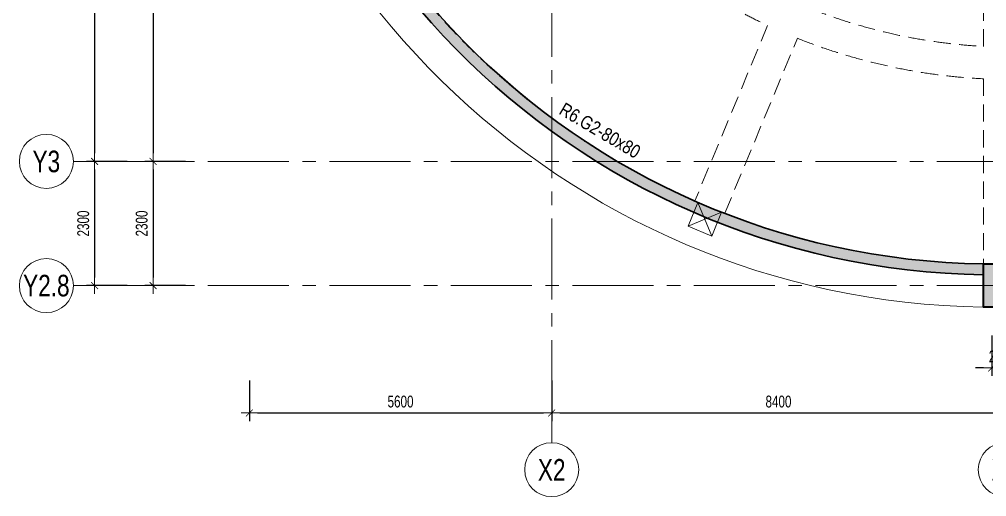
# Model space of a CAD drawing. Header units: millimetres. Extents: x -172050 to 1089997, y 452920 to 1051687.
# Drawn here: x 581553 to 599470, y 510847 to 519688 of the extents above; entities that cross this region are included whole.
import ezdxf
from ezdxf.enums import TextEntityAlignment as Align

# ---------------------------------------------------------------- set-up
doc = ezdxf.new("R2010")
doc.units = ezdxf.units.MM
doc.header["$MEASUREMENT"] = 0
for name, pattern in [('CENTER2', [1.125, 0.75, -0.125, 0.125, -0.125]), ('HIDDEN2', [4.762499999999999, 3.175, -1.5875]), ('PD_1F_Col$0$HIDDEN2', [4.762499999999999, 3.175, -1.5875]), ('POD_Grid$0$CENTER2', [1.125, 0.75, -0.125, 0.125, -0.125])]:
    doc.linetypes.add(name, pattern=pattern)
doc.layers.get('Defpoints').update_dxf_attribs({"color": 151, "lineweight": 9})
for name, color, linetype, lineweight in [('NDC_S_ANNO', 7, 'Continuous', 20), ('NDC_S_AXIS', 5, 'CENTER2', 13), ('NDC_S_BEAM', 3, 'HIDDEN2', 20), ('NDC_S_DIM', 1, 'Continuous', 15), ('NDC_S_HATCH MATERIAL', 8, 'Continuous', 13), ('NDC_S_SLAB', 2, 'Continuous', 20), ('NDC_S_SYMBOL', 1, 'Continuous', 15), ('NDC_S_TEXT SYMBOL', 7, 'Continuous', 20), ('PD_1F_Col$0$NDC_S_HIDDEN', 8, 'PD_1F_Col$0$HIDDEN2', 13), ('PD_B1F_Col$0$NDC_S-COLUMN', 4, 'Continuous', 40), ('PD_B1F_Col$0$NDC_S_HATCH COLUMN AND WALL', 251, 'Continuous', 13), ('POD_Grid$0$NDC_S_AXIS', 5, 'POD_Grid$0$CENTER2', 13), ('Ramp wall 2.1(B1)$0$NDC_S_WALL', 6, 'Continuous', 35)]:
    doc.layers.add(name, color=color, linetype=linetype, lineweight=lineweight)
doc.styles.add('ARIAL', font='arial.ttf', dxfattribs={"width": 0.8})
doc.styles.add('NDC_ANNO', font='', dxfattribs={"width": 0.8})
doc.styles.add('NDC_DIM', font='', dxfattribs={"width": 0.75})
doc.styles.get('NDC_ANNO').set_extended_font_data('Dotum')
doc.styles.get('NDC_DIM').set_extended_font_data('Dotum')
doc.dimstyles.new('NDC_dim_100', dxfattribs={"dimscale": 100, "dimtxt": 2.2, "dimasz": 1.5, "dimexe": 1.5, "dimexo": 2.5, "dimgap": 1, "dimtad": 1, "dimdec": 0, "dimzin": 0, "dimdsep": 46, "dimtxsty": 'NDC_DIM', "dimblk": 'DIMMARK', "dimcen": 0.09, "dimdle": 1.2, "dimclrd": 1, "dimclre": 1, "dimclrt": 3, "dimadec": 0, "dimazin": 0, "dimtfac": 1, "dimtdec": 0, "dimtix": 1, "dimtofl": 0, "dimtmove": 0, "dimatfit": 3, "dimfxl": 6, "dimfxlon": 1, "dimtolj": 1, "dimtzin": 0, "dimarcsym": 0})

# ---------------------------------------------------------------- blocks, each defined once
blk = doc.blocks.new('DIMMARK')
at = {"layer": 'NDC_S_DIM', "color": 1}
blk.add_line((-1.5, 0), (1, 0), dxfattribs=at)
at = {"layer": 'NDC_S_DIM', "color": 2, "const_width": 0.1}
blk.add_lwpolyline([(-0.4242640687119285, -0.4242640687119285), (0.4242640687119285, 0.4242640687119285)], dxfattribs=at)
blk = doc.blocks.new('*D563')
at = {"layer": 'Defpoints', "color": 0, "transparency": 16777216}
for p in [(585112.5457221691, 523356.4802922547), (584030.4544068058, 517056.4802922548), (585951.7046852221, 517056.4802922548)]:
    blk.add_point(p, dxfattribs=at)
at = {"layer": 'NDC_S_DIM', "color": 1, "lineweight": -2, "transparency": 16777216}
for p, q in [((584630.4544068058, 523356.4802922547), (583880.4544068058, 523356.4802922547)), ((584030.4544068058, 523206.4802922547), (584030.4544068058, 517206.4802922548)), ((584630.4544068058, 517056.4802922548), (583880.4544068058, 517056.4802922548))]:
    blk.add_line(p, q, dxfattribs=at)
at = {"layer": 'NDC_S_DIM', "color": 1, "lineweight": -2, "transparency": 16777216, "xscale": 150, "yscale": 150, "zscale": 150}
for p, rotation in [((584030.4544068058, 523356.4802922547), 90), ((584030.4544068058, 517056.4802922548), 270)]:
    blk.add_blockref('DIMMARK', p, dxfattribs=dict(at, rotation=rotation))
at = {"layer": 'NDC_S_DIM', "color": 3, "transparency": 16777216, "insert": (583820.3051530744, 520206.4802922544), "char_height": 220, "attachment_point": 5, "rotation": 90, "style": 'NDC_DIM'}
blk.add_mtext('\\A1;6300', dxfattribs=at)
blk = doc.blocks.new('*D564')
at = {"layer": 'Defpoints', "color": 0, "transparency": 16777216}
for p in [(585951.7046852221, 517056.4802922548), (584030.454406806, 514756.4802922547), (587933.060147831, 514756.4802922547)]:
    blk.add_point(p, dxfattribs=at)
at = {"layer": 'NDC_S_DIM', "color": 1, "lineweight": -2, "transparency": 16777216}
for p, q in [((584630.454406806, 517056.4802922548), (583880.454406806, 517056.4802922548)), ((584030.454406806, 516906.4802922548), (584030.454406806, 514906.4802922547)), ((584630.454406806, 514756.4802922547), (583880.454406806, 514756.4802922547))]:
    blk.add_line(p, q, dxfattribs=at)
at = {"layer": 'NDC_S_DIM', "color": 1, "lineweight": -2, "transparency": 16777216, "xscale": 150, "yscale": 150, "zscale": 150}
for p, rotation in [((584030.454406806, 517056.4802922548), 90), ((584030.454406806, 514756.4802922547), 270)]:
    blk.add_blockref('DIMMARK', p, dxfattribs=dict(at, rotation=rotation))
at = {"layer": 'NDC_S_DIM', "color": 3, "transparency": 16777216, "insert": (583820.3051530747, 515906.4802922544), "char_height": 220, "attachment_point": 5, "rotation": 90, "style": 'NDC_DIM'}
blk.add_mtext('\\A1;2300', dxfattribs=at)
blk = doc.blocks.new('*D567')
at = {"layer": 'Defpoints', "color": 0, "transparency": 16777216}
for p in [(585112.5457221691, 523356.4802922547), (582947.5575300816, 517056.4802922548), (585585.3993903061, 517056.4802922548)]:
    blk.add_point(p, dxfattribs=at)
at = {"layer": 'NDC_S_DIM', "color": 1, "lineweight": -2, "transparency": 16777216}
for p, q in [((583547.5575300816, 523356.4802922547), (582797.5575300816, 523356.4802922547)), ((582947.5575300816, 523206.4802922547), (582947.5575300816, 517206.4802922548)), ((583547.5575300816, 517056.4802922548), (582797.5575300816, 517056.4802922548))]:
    blk.add_line(p, q, dxfattribs=at)
at = {"layer": 'NDC_S_DIM', "color": 1, "lineweight": -2, "transparency": 16777216, "xscale": 150, "yscale": 150, "zscale": 150}
for p, rotation in [((582947.5575300816, 523356.4802922547), 90), ((582947.5575300816, 517056.4802922548), 270)]:
    blk.add_blockref('DIMMARK', p, dxfattribs=dict(at, rotation=rotation))
at = {"layer": 'NDC_S_DIM', "color": 3, "transparency": 16777216, "insert": (582737.4082763502, 520206.4802922544), "char_height": 220, "attachment_point": 5, "rotation": 90, "style": 'NDC_DIM'}
blk.add_mtext('\\A1;6300', dxfattribs=at)
blk = doc.blocks.new('*D568')
at = {"layer": 'Defpoints', "color": 0, "transparency": 16777216}
for p in [(585585.3993903061, 517056.4802922548), (582947.5575300818, 514756.4802922547), (585585.3993903061, 514756.4802922547)]:
    blk.add_point(p, dxfattribs=at)
at = {"layer": 'NDC_S_DIM', "color": 1, "lineweight": -2, "transparency": 16777216}
for p, q in [((583547.5575300818, 517056.4802922548), (582797.5575300818, 517056.4802922548)), ((582947.5575300818, 516906.4802922548), (582947.5575300818, 514906.4802922547)), ((583547.5575300818, 514756.4802922547), (582797.5575300818, 514756.4802922547))]:
    blk.add_line(p, q, dxfattribs=at)
at = {"layer": 'NDC_S_DIM', "color": 1, "lineweight": -2, "transparency": 16777216, "xscale": 150, "yscale": 150, "zscale": 150}
for p, rotation in [((582947.5575300818, 517056.4802922548), 90), ((582947.5575300818, 514756.4802922547), 270)]:
    blk.add_blockref('DIMMARK', p, dxfattribs=dict(at, rotation=rotation))
at = {"layer": 'NDC_S_DIM', "color": 3, "transparency": 16777216, "insert": (582737.4082763505, 515906.4802922544), "char_height": 220, "attachment_point": 5, "rotation": 90, "style": 'NDC_DIM'}
blk.add_mtext('\\A1;2300', dxfattribs=at)
blk = doc.blocks.new('*D569')
at = {"layer": 'Defpoints', "color": 0, "transparency": 16777216}
for p in [(585813.82904163, 534278.7817512343), (591413.8197112944, 514359.4450275061), (591413.8197112944, 512396.6926122057)]:
    blk.add_point(p, dxfattribs=at)
at = {"layer": 'NDC_S_DIM', "color": 1, "lineweight": -2, "transparency": 16777216}
for p, q in [((585813.82904163, 512996.6926122057), (585813.82904163, 512246.6926122057)), ((591413.8197112944, 512996.6926122057), (591413.8197112944, 512246.6926122057)), ((585963.82904163, 512396.6926122057), (591263.8197112944, 512396.6926122057))]:
    blk.add_line(p, q, dxfattribs=at)
at = {"layer": 'NDC_S_DIM', "color": 1, "lineweight": -2, "transparency": 16777216, "xscale": 150, "yscale": 150, "zscale": 150, "rotation": 180}
blk.add_blockref('DIMMARK', (585813.82904163, 512396.6926122057), dxfattribs=at)
at = {"layer": 'NDC_S_DIM', "color": 1, "lineweight": -2, "transparency": 16777216, "xscale": 150, "yscale": 150, "zscale": 150}
blk.add_blockref('DIMMARK', (591413.8197112944, 512396.6926122057), dxfattribs=at)
at = {"layer": 'NDC_S_DIM', "color": 3, "transparency": 16777216, "insert": (588613.8243764623, 512606.8418659371), "char_height": 220, "attachment_point": 5, "style": 'NDC_DIM'}
blk.add_mtext('\\A1;5600', dxfattribs=at)
blk = doc.blocks.new('*D570')
at = {"layer": 'Defpoints', "color": 0, "transparency": 16777216}
for p in [(591413.8197112944, 514359.4450275061), (599813.8197112944, 513368.0799788741), (599813.8197112944, 512396.6926122057)]:
    blk.add_point(p, dxfattribs=at)
at = {"layer": 'NDC_S_DIM', "color": 1, "lineweight": -2, "transparency": 16777216}
for p, q in [((591413.8197112944, 512996.6926122057), (591413.8197112944, 512246.6926122057)), ((599813.8197112944, 512996.6926122057), (599813.8197112944, 512246.6926122057)), ((591563.8197112944, 512396.6926122057), (599663.8197112944, 512396.6926122057))]:
    blk.add_line(p, q, dxfattribs=at)
at = {"layer": 'NDC_S_DIM', "color": 1, "lineweight": -2, "transparency": 16777216, "xscale": 150, "yscale": 150, "zscale": 150, "rotation": 180}
blk.add_blockref('DIMMARK', (591413.8197112944, 512396.6926122057), dxfattribs=at)
at = {"layer": 'NDC_S_DIM', "color": 1, "lineweight": -2, "transparency": 16777216, "xscale": 150, "yscale": 150, "zscale": 150}
blk.add_blockref('DIMMARK', (599813.8197112944, 512396.6926122057), dxfattribs=at)
at = {"layer": 'NDC_S_DIM', "color": 3, "transparency": 16777216, "insert": (595613.8197112944, 512606.8418659371), "char_height": 220, "attachment_point": 5, "style": 'NDC_DIM'}
blk.add_mtext('\\A1;8400', dxfattribs=at)
blk = doc.blocks.new('*D574')
at = {"layer": 'Defpoints', "color": 0, "transparency": 16777216}
for p in [(599563.8197112944, 515656.480292255), (599813.8197112944, 515656.4802922549), (599813.8197112944, 513232.0778365369)]:
    blk.add_point(p, dxfattribs=at)
at = {"layer": 'NDC_S_DIM', "color": 1, "lineweight": -2, "transparency": 16777216}
for p, q in [((599563.8197112944, 513832.0778365369), (599563.8197112944, 513082.0778365369)), ((599813.8197112944, 513832.0778365369), (599813.8197112944, 513082.0778365369)), ((599413.8197112944, 513232.0778365369), (599263.8197112944, 513232.0778365369)), ((599963.8197112944, 513232.0778365369), (600113.8197112944, 513232.0778365369))]:
    blk.add_line(p, q, dxfattribs=at)
at = {"layer": 'NDC_S_DIM', "color": 1, "lineweight": -2, "transparency": 16777216, "xscale": 150, "yscale": 150, "zscale": 150}
blk.add_blockref('DIMMARK', (599563.8197112944, 513232.0778365369), dxfattribs=at)
at = {"layer": 'NDC_S_DIM', "color": 1, "lineweight": -2, "transparency": 16777216, "xscale": 150, "yscale": 150, "zscale": 150, "rotation": 180}
blk.add_blockref('DIMMARK', (599813.8197112944, 513232.0778365369), dxfattribs=at)
at = {"layer": 'NDC_S_DIM', "color": 3, "transparency": 16777216, "insert": (599688.8197112944, 513442.2270902683), "char_height": 220, "attachment_point": 5, "style": 'NDC_DIM'}
blk.add_mtext('\\A1;250', dxfattribs=at)
blk = doc.blocks.new('*U165')
at = {"layer": 'NDC_S_SYMBOL'}
blk.add_line((3.061616997868383e-16, 5), (4.286263797015736e-16, 9), dxfattribs=at)
blk.add_circle((0, 0), 5, dxfattribs=at)
at = {"layer": 'NDC_S_TEXT SYMBOL', "color": 7, "style": 'NDC_ANNO', "width": 0.8}
blk.add_attdef('GRID', text='', height=4, dxfattribs=at).set_placement((0, 0), align=Align.MIDDLE)
blk = doc.blocks.new('*U166')
at = {"layer": 'NDC_S_SYMBOL'}
blk.add_line((5, -1.416384724411995e-15), (9, -2.427027824026856e-15), dxfattribs=at)
blk.add_circle((0, 0), 5, dxfattribs=at)
at = {"layer": 'NDC_S_TEXT SYMBOL', "color": 7, "style": 'NDC_ANNO', "width": 0.8}
blk.add_attdef('GRID', text='', height=4, rotation=270, dxfattribs=at).set_placement((0, 0), align=Align.MIDDLE)
blk = doc.blocks.new('PD_1F_Col$0$cotdung')
at = {"layer": 'PD_1F_Col$0$NDC_S_HIDDEN'}
for p, q in [((-0.5000000004942454, 0.4999999990697175), (0.4999999994759795, -0.5000000009307168)), ((0.4999999995057546, 0.4999999990692841), (-0.5000000005240205, -0.5000000009302834))]:
    blk.add_line(p, q, dxfattribs=at)
blk.add_lwpolyline([(-0.5000000004942454, 0.4999999990697175), (0.4999999995057546, 0.4999999990692841), (0.4999999994759795, -0.5000000009307168), (-0.5000000005240205, -0.5000000009302834)], close=True, dxfattribs=at)
blk = doc.blocks.new('PD_B1F_Col$0$cot')
at = {"layer": 'PD_B1F_Col$0$NDC_S_HATCH COLUMN AND WALL', "ltscale": 0.005}
h = blk.add_hatch(color=256, dxfattribs=at)
h.dxf.hatch_style = 1
h.paths.add_polyline_path([(-0.5000000004942454, 0.4999999990697175), (0.4999999995057546, 0.4999999990692841), (0.4999999994759795, -0.5000000009307168), (-0.5000000005240205, -0.5000000009302834)])
at = {"layer": 'PD_B1F_Col$0$NDC_S-COLUMN', "ltscale": 0.005}
blk.add_lwpolyline([(-0.5000000004942454, 0.4999999990697175), (0.4999999995057546, 0.4999999990692841), (0.4999999994759795, -0.5000000009307168), (-0.5000000005240205, -0.5000000009302834)], close=True, dxfattribs=at)
blk = doc.blocks.new('ramp6')
at = {"layer": 'NDC_S_HATCH MATERIAL'}
h = blk.add_hatch(dxfattribs=at)
h.set_pattern_fill('BT-01', color=252, scale=30, style=0, pattern_type=2)
h.set_pattern_definition([(49.99999999999999, (3000.643463518936, 27737.46174116735), (215.178054780226, -18.82564049477853), [22.5, -247.5]), (355, (3000.643463518936, 27737.46174116735), (-41.6254000839, 225.6576401100035), [18, -198]), (100.4514, (3018.574967518936, 27735.89293916735), (173.5528145142065, 206.8318626182861), [19.122057, -210.3426336]), (46.18420000000001, (3000.643463518936, 27797.46174116735), (320.1723145876933, -49.65570429870542), [33.75, -371.25]), (96.6356, (3027.324487018936, 27793.32374906735), (280.398811664611, 292.2353612701325), [28.6830864, -315.5139]), (351.1842, (3000.643463518936, 27797.46174116735), (280.3985835400882, 292.2355802775974), [27, -297]), (21, (3030.643463518936, 27782.46174116735), (179.0721156355385, -120.7856671996016), [22.5, -247.5]), (326.0000000000001, (3030.643463518936, 27782.46174116735), (72.99459957647451, 217.5450135140559), [18, -198]), (71.4514, (3045.566133418936, 27772.39625936735), (252.066788574447, 96.75914901298572), [19.122057, -210.3426336]), (37.50000000000001, (3000.643463518936, 27737.46174116735), (3.647956595187201, 99.86815614939344), [0, -195.6, 0, -201, 0, -198.75]), (7.499999999999999, (3000.643463518936, 27737.46174116735), (78.92086123264458, 118.3235135647081), [0, -114.6, 0, -191.1, 0, -75.75]), (327.5, (2933.743463518936, 27737.46174116735), (160.1467308517227, -6.766461520313927), [0, -75, 0, -234, 0, -310.5]), (317.5, (2903.743463518936, 27737.46174116735), (174.9558508027159, 30.03149469969532), [0, -97.5, 0, -155.4, 0, -220.5]), (45, (3000.643463518936, 27737.46174116735), (-90.15611460128481, 90.15611460128481), []), (45, (3000.643463518936, 27774.21174116735), (-90.15611460128481, 90.15611460128481), [])])
edge = h.paths.add_edge_path()
edge.add_arc((602631.0155435655, 528971.3355882278), 13816.5524563733, 179.9935465634726, 269.10194349343345, ccw=False)
edge.add_line((588814.463174833, 528972.8917978627), (588814.463174833, 535109.4762170324))
edge.add_line((588814.463174833, 535109.4762170324), (588614.4632192206, 535109.4762169999))
edge.add_line((588614.4632192206, 535109.4762169999), (588614.4631316714, 528971.3355882284))
edge.add_arc((602635.1679753186, 528973.036842947), 14020.70494686125, 180.0069521979002, 269.0980499243382)
edge.add_line((602414.4631747099, 514954.0690992817), (602414.4631747099, 515156.4802921613))
at = {"layer": 'NDC_S_BEAM', "ltscale": 100}
blk.add_line((598413.7268616382, 519575.5520185834), (597065.711062642, 516324.3917599507), dxfattribs=at)
for points in [[(600606.112271579, 523296.6285442868), (599194.4277399136, 519891.9112920894, 0.08194837682309879), (602414.4631752427, 519187.3070734137), (602414.4631752428, 522956.4802923592)], [(597121.042299474, 516297.5430797525, -0.1140783328430393), (592117.3397502366, 519997.7300646124)], [(597620.1898620316, 516095.1459796829), (598964.6009898342, 519337.6124502022, 0.08287832032154387), (602414.4631752427, 518586.5436683808), (602414.4631752425, 515156.4802922548)], [(602414.4631747135, 515156.4802921612, -0.09024050406605011), (597561.6703053918, 516115.2312607619, -0.09024050406605011)]]:
    blk.add_lwpolyline(points, format="xyb", dxfattribs=at)
blk.add_arc((602939.5470010281, 529297.0055276883), 10723.32533609729, 217.0918090246625, 245.0356798680518, dxfattribs=at)
at = {"layer": 'NDC_S_SLAB'}
blk.add_lwpolyline([(602402.4144992288, 514356.57102892, -0.4005151564654267), (588014.4709622219, 528503.7876031816), (588014.7435403821, 529354.5102493581)], format="xyb", dxfattribs=at)
at = {"layer": 'POD_Grid$0$NDC_S_AXIS', "ltscale": 2000}
for p, q in [((594414.4631748133, 512246.6926122057), (594414.4631748133, 537194.9382883636)), ((585798.2009935997, 517056.4802922548), (633314.4631748116, 517056.4802922545)), ((585798.2009935996, 514756.4802922547), (633314.4631748116, 514756.4802922544))]:
    blk.add_line(p, q, dxfattribs=at)
at = {"layer": 'Ramp wall 2.1(B1)$0$NDC_S_WALL', "ltscale": 200}
blk.add_lwpolyline([(602414.4631747099, 514956.4560727341, -0.4097283438814678), (588614.4631761017, 528972.9143246057), (588614.4631747901, 535109.4762170324), (588814.463174833, 535109.4762170324), (588814.463174833, 528972.8917978627, 0.4096630410650705), (602414.4631747099, 515156.4802921613)], format="xyb", close=True, dxfattribs=at)
blk.add_lwpolyline([(602414.4631747099, 514856.4442204181), (602414.4631747099, 514880.941839845)], dxfattribs=at)
at = {"xscale": 476.854945468559, "yscale": 476.854945468559, "zscale": 1.192137363671397, "rotation": 67.52245423567831}
blk.add_blockref('PD_1F_Col$0$cotdung', (597250.2003926246, 515986.0731676905), dxfattribs=at)
at = {"xscale": 800, "yscale": 800}
blk.add_blockref('PD_B1F_Col$0$cot', (602814.4631756379, 514756.4802929992), dxfattribs=at)

msp = doc.modelspace()

# ---------------------------------------------------------------- block references
at = {"layer": 'NDC_S_AXIS'}
ref = msp.add_blockref('*U166', (582053.4399490639, 517056.4802922565), dxfattribs=dict(at, xscale=100, yscale=100, zscale=100))
ref.add_attrib('GRID', 'Y3', dxfattribs={"layer": 'NDC_S_TEXT SYMBOL', "color": 7, "height": 400, "style": 'NDC_ANNO', "width": 0.8}).set_placement((582053.4399490639, 517056.4802922565), align=Align.MIDDLE)
ref = msp.add_blockref('*U166', (582053.4399490639, 514756.4802922564), dxfattribs=dict(at, xscale=100, yscale=100, zscale=100))
ref.add_attrib('GRID', 'Y2.8', dxfattribs={"layer": 'NDC_S_TEXT SYMBOL', "color": 7, "height": 400, "style": 'NDC_ANNO', "width": 0.8}).set_placement((582053.4399490639, 514756.4802922564), align=Align.MIDDLE)
at = {"layer": 'NDC_S_AXIS', "xscale": 100, "yscale": 100, "zscale": 100}
for p, values in [((591413.8197112944, 511346.6926122057), {'GRID': 'X2'}), ((599813.8197112944, 511346.6926122057), {'GRID': 'X3'})]:
    msp.add_blockref('*U165', p, dxfattribs=at).add_auto_attribs(values)
at = {"layer": 'NDC_S_DIM'}
msp.add_blockref('ramp6', (-3000.643463518936, 0), dxfattribs=at)

# ---------------------------------------------------------------- texts
at = {"layer": 'NDC_S_ANNO', "style": 'ARIAL', "width": 0.8}
msp.add_text('R6.G2-80x80', height=250, rotation=329.3958326055775, dxfattribs=at).set_placement((592309.4171411867, 517629.8183979578), align=Align.MIDDLE_CENTER)

# ---------------------------------------------------------------- dimensions: what is measured, and where the dimension line sits
at = {"layer": 'NDC_S_DIM'}
for base, p1, p2, picture, middle in [((591413.8197112944, 512396.6926122057), (585813.82904163, 534278.7817512343), (591413.8197112944, 514359.4450275061), '*D569', (588613.8243764623, 512606.8418659371)), ((599813.8197112944, 513232.0778365369), (599563.8197112944, 515656.480292255), (599813.8197112944, 515656.4802922549), '*D574', (599688.8197112944, 513442.2270902683))]:
    dim = msp.add_linear_dim(base=base, p1=p1, p2=p2, dimstyle='NDC_dim_100', dxfattribs=at)
    dim.commit()
    dim.dimension.update_dxf_attribs({"geometry": picture, "text_midpoint": middle})
for base, p1, p2, picture, middle in [((582947.5575300816, 517056.4802922548), (585112.5457221689, 523356.4802922544), (585585.3993903059, 517056.4802922545), '*D567', (582737.4082763502, 520206.4802922544)), ((584030.4544068058, 517056.4802922548), (585112.5457221689, 523356.4802922544), (585951.7046852219, 517056.4802922545), '*D563', (583820.3051530744, 520206.4802922544)), ((582947.5575300818, 514756.4802922547), (585585.3993903059, 517056.4802922545), (585585.3993903059, 514756.4802922544), '*D568', (582737.4082763505, 515906.4802922544)), ((584030.454406806, 514756.4802922547), (585951.7046852219, 517056.4802922545), (587933.0601478308, 514756.4802922545), '*D564', (583820.3051530747, 515906.4802922544))]:
    dim = msp.add_linear_dim(base=base, p1=p1, p2=p2, angle=90, dimstyle='NDC_dim_100', override={"dimtmove": 1}, dxfattribs=at)
    dim.commit()
    dim.dimension.update_dxf_attribs({"geometry": picture, "text_midpoint": middle})
dim = msp.add_linear_dim(base=(599813.8197112944, 512396.6926122057), p1=(591413.8197112944, 514359.4450275061), p2=(599813.8197112944, 513368.0799788741), dimstyle='NDC_dim_100', override={"dimtmove": 1}, dxfattribs=at)
dim.commit()
dim.dimension.update_dxf_attribs({"geometry": '*D570', "text_midpoint": (595613.8197112944, 512606.8418659371)})

doc.saveas('drawing.dxf')
